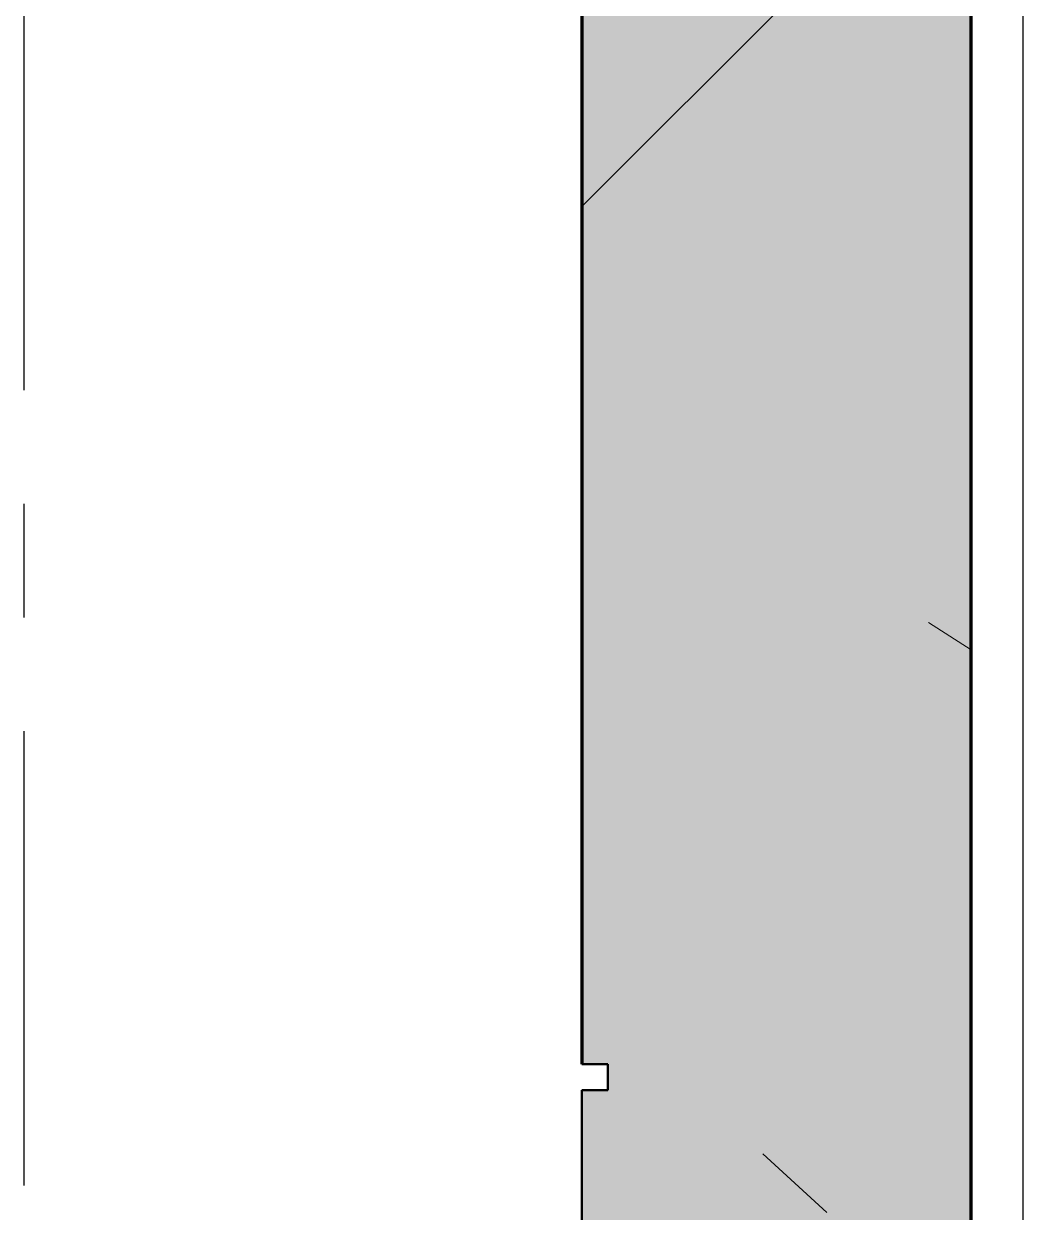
# Model space of a CAD drawing. Header units: millimetres. Extents: x -1379 to 1385823, y -4884429 to 548763.
# Drawn here: x 402604.3 to 402989.3, y -2340793.2 to -2340335.5 of the extents above; entities that cross this region are included whole.
import ezdxf
from ezdxf.enums import TextEntityAlignment as Align

# ---------------------------------------------------------------- set-up
doc = ezdxf.new("R2010")
doc.units = ezdxf.units.MM
doc.set_wipeout_variables(frame=1)
doc.linetypes.add('CENTER', pattern=[50.8, 31.75, -6.35, 6.35, -6.35])
doc.linetypes.add('TA_GL_000.70000', pattern=[1.925, 0.7, -0.175, 0.175, -0.175, 0.7])
for name, color, linetype in [('000 - 0_SYM_DWG_GRIDLINE_MAIN_COLOR_251', 7, 'Continuous'), ('000 - 0_SYM_DWG_SLOPE-SYM_TEXT_COLOR_3', 7, 'Continuous'), ('000 - CONCRETE_PRECAST_HATCH_', 7, 'Continuous'), ('000 - CONCRETE_PRECAST_MAIN_COLOR_4', 7, 'Continuous'), ('000 - CONCRETE_PRECAST_WIPEOUT_', 7, 'Continuous'), ('000 - EXISTING_PRECAST_CUT_COLOR_4', 7, 'Continuous'), ('000 - GRID', 7, 'CENTER')]:
    doc.layers.add(name, color=color, linetype=linetype)
for name, color, linetype, lineweight in [('A-FLOR-E', 7, 'Continuous', 35), ('A-WALL', 7, 'Continuous', 70), ('A-WALL-PATT', 7, 'Continuous', 70), ('WALL-E', 7, 'Continuous', 50)]:
    doc.layers.add(name, color=color, linetype=linetype, lineweight=lineweight)
doc.styles.add('ARIAL', font='arial.ttf')
doc.styles.add('TA', font='', dxfattribs={"height": 4.5})
doc.styles.get('TA').set_extended_font_data('Cordia New')

# ---------------------------------------------------------------- blocks, each defined once
blk = doc.blocks.new('*U3521')
at = {"layer": '000 - CONCRETE_PRECAST_HATCH_'}
h = blk.add_hatch(dxfattribs=at)
h.set_pattern_fill('AR-CONC', scale=0.04)
h.set_pattern_definition([(50, (460, -661590.9386), (7.28738676, -0.63756342), [0.762, -8.382]), (355, (460, -661590.9386), (-1.40973686, 7.64227381), [0.6096, -6.70562337]), (100.4514447, (460.607, -661590.992), (5.87764988, 7.00471008), [0.64760035, -7.12360978]), (46.1842, (460, -661588.907), (10.84316164, -1.68169312), [1.143, -12.573]), (96.6355576, (460.904, -661589.047), (9.49616536, 9.89704498), [0.97140093, -10.68542433]), (351.1841512, (460, -661588.907), (9.49616536, 9.89704498), [0.91439868, -10.05838928]), (21, (461.016, -661589.4146), (6.06457565, -4.09060793), [0.762, -8.382]), (326, (461.016, -661589.4146), (2.47208113, 7.367518645), [0.6096, -6.7056]), (71.451445, (461.5214, -661589.7555), (8.53665677, 3.276910755), [0.64760035, -7.1235975]), (37.5, (460, -661590.9386), (0.12354413, 3.382201555), [0, -6.62432, 0, -6.8072, 0, -6.731]), (7.5, (460, -661590.9386), (2.6727865, 4.007222993), [0, -3.88112, 0, -6.47192, 0, -2.5654]), (327.5, (457.7343, -661590.9386), (5.423623807, -0.22914976), [0, -2.54, 0, -7.9248, 0, -10.5156]), (317.5, (456.7183, -661590.9386), (5.925167255, 1.01705964), [0, -3.302, 0, -5.26288, 0, -7.4676])])
h.paths.add_polyline_path([(0, 0), (150, 0), (150, 11050), (10, 11050), (10, 11040), (0, 11040), (0, 9468), (10, 9468), (10, 9458), (0, 9458), (0, 7968), (10, 7968), (10, 7958), (0, 7958), (0, 6468), (10, 6468), (10, 6458), (0, 6458), (0, 4968), (10, 4968), (10, 4958), (0, 4958), (0, 3468), (10, 3468), (10, 3458), (0, 3458), (0, 1968), (10, 1968), (10, 1958), (0, 1958), (0, 468), (10, 468), (10, 458), (0, 458), (0, 355.13)])
h = blk.add_hatch(dxfattribs=at)
h.set_pattern_fill('ANSI31', scale=0.5)
h.set_pattern_definition([(45, (460, -661590.9), (-841.899, 841.899), [])])
h.paths.add_polyline_path([(0, 0), (150, 0), (150, 11050), (10, 11050), (10, 11040), (0, 11040), (0, 9468), (10, 9468), (10, 9458), (0, 9458), (0, 7968), (10, 7968), (10, 7958), (0, 7958), (0, 6468), (10, 6468), (10, 6458), (0, 6458), (0, 4968), (10, 4968), (10, 4958), (0, 4958), (0, 3468), (10, 3468), (10, 3458), (0, 3458), (0, 1968), (10, 1968), (10, 1958), (0, 1958), (0, 468), (10, 468), (10, 458), (0, 458), (0, 355.13)])
at = {"layer": '000 - CONCRETE_PRECAST_MAIN_COLOR_4', "color": 7, "lineweight": -2}
blk.add_lwpolyline([(10, 1968), (10, 1958), (0, 1958), (0, 468), (10, 468), (10, 458), (0, 458), (0, 355.13), (0, 355.13), (0, 355.13), (0, 355.13), (0, 355.13), (0, 355.13), (0, 355.13), (0, 355.13), (0, 355.13), (0, 355.13), (0, 355.13), (0, 355.13), (0, 355.13), (0, 355.13), (0, 0), (150, 0), (150, 11050)], dxfattribs=at)
blk = doc.blocks.new('C-1-IV01_REV00_20260605-145550_LOPF_EX')
at = {"layer": 'A-WALL-PATT', "lineweight": 9}
h = blk.add_hatch(dxfattribs=at)
h.set_pattern_fill('FP_2', style=0, pattern_type=2)
h.set_pattern_definition([(50, (-216781.46, 2306690.5), (728.7365, -63.75582), [76.2, -838.2]), (355, (-216781.5, 2306690.5), (-140.97162, 764.2276), [60.96, -670.56]), (100.451, (-216720.74, 2306685.2), (587.77, 700.46675), [64.76, -712.36]), (46.184, (-216781.5, 2306893.7), (1084.31624, -168.17096), [114.3, -1257.3]), (96.636, (-216691.1, 2306879.7), (949.6099, 989.70985), [97.14, -1068.54]), (351.184, (-216781.5, 2306893.7), (949.62055, 989.70115), [91.44, -1005.84]), (21, (-216679.86, 2306842.9), (606.45787, -409.06057), [76.2, -838.2]), (326, (-216679.9, 2306842.9), (247.20834, 736.75292), [60.96, -670.56]), (71.451, (-216629.3, 2306808.8), (853.66825, 327.68547), [64.76, -712.36]), (37.5, (-216781.46, 2306690.48), (12.354693, 338.22012), [33.528, -628.904, 33.528, -647.192, -673.1]), (37.5, (-216781.46, 2306690.48), (12.354693, 338.22012), [-1343.152, 33.528, -639.572]), (7.5, (-216781.46, 2306690.48), (267.278874, 400.722127), [33.528, -354.584, 33.528, -613.664, -256.54]), (7.5, (-216781.46, 2306690.48), (267.278874, 400.722127), [-1035.304, 33.528, -223.012]), (327.5, (-217008.03, 2306690.48), (542.36333, -22.915345), [33.528, -220.472, 33.528, -758.952, -1051.56]), (327.5, (-217008.03, 2306690.48), (542.36333, -22.915345), [-1046.48, 33.528, -1018.032]), (317.5, (-217109.63, 2306690.5), (592.51696, 101.70711), [33.528, -296.672, 33.528, -492.76, -746.76]), (317.5, (-217109.63, 2306690.5), (592.51696, 101.70711), [-856.488, 33.528, -713.232])])
h.paths.add_polyline_path([(215, -12040), (365, -12040), (365, -990), (225, -990), (225, -1000), (215, -1000), (215, -2572), (225, -2572), (225, -2582), (215, -2582), (215, -4072), (225, -4072), (225, -4082), (215, -4082), (215, -5572), (225, -5572), (225, -5582), (215, -5582), (215, -7072), (225, -7072), (225, -7082), (215, -7082), (215, -8572), (225, -8572), (225, -8582), (215, -8582), (215, -10072), (225, -10072), (225, -10082), (215, -10082), (215, -11572), (225, -11572), (225, -11582), (215, -11582), (215, -11684.87)])
at = {"color": 7}
blk.add_line((385, -16145), (385, -10310), dxfattribs=at)
blk.add_lwpolyline([(215, -5582), (215, -7072), (225, -7072), (225, -7082), (215, -7082), (215, -8572), (225, -8572), (225, -8582), (215, -8582), (215, -10072), (225, -10072), (225, -10082), (215, -10082), (215, -11572), (225, -11572), (225, -11582), (215, -11582), (215, -11684.87), (215, -12040), (365, -12040), (365, -990)], dxfattribs=at)
at = {"layer": 'A-FLOR-E', "color": 7}
for p, q in [((365, -12040), (365, -6705)), ((365, -6705), (365, -12040))]:
    blk.add_line(p, q, dxfattribs=at)
at = {"layer": 'A-WALL', "color": 7}
for p, q in [((365, -12040), (365, -990)), ((215, -10082), (215, -11572))]:
    blk.add_line(p, q, dxfattribs=at)
at = {"layer": 'WALL-E', "color": 7}
for p, q in [((215, -11572), (215, -10082)), ((215, -11572), (215, -10082)), ((215, -11572), (225, -11572)), ((225, -11572), (215, -11572)), ((215, -11572), (225, -11572)), ((225, -11572), (225, -11582)), ((225, -11582), (215, -11582)), ((215, -11582), (215, -12040)), ((215, -11582), (225, -11582)), ((225, -11582), (215, -11582))]:
    blk.add_line(p, q, dxfattribs=at)
at = {"layer": '000 - EXISTING_PRECAST_CUT_COLOR_4', "color": 7}
blk.add_blockref('*U3521', (215, -12040), dxfattribs=at)
blk = doc.blocks.new('*U1926')
at = {"layer": '000 - 0_SYM_DWG_GRIDLINE_MAIN_COLOR_251', "color": 7, "linetype": 'ByBlock', "ltscale": 5}
blk.add_line((10, 0), (-321.4, 0), dxfattribs=at)
at = {"color": 7, "style": 'TA', "flags": 1}
blk.add_attdef('LOCATION', (6, -6), '', height=4.5, rotation=270, dxfattribs=at)
at = {"layer": '000 - 0_SYM_DWG_SLOPE-SYM_TEXT_COLOR_3', "color": 7, "style": 'ARIAL'}
blk.add_attdef('GRID-HEAD', text='', height=4, rotation=270, dxfattribs=at).set_placement((27.4, 0), align=Align.MIDDLE_CENTER)
blk = doc.blocks.new('C-1-IV01_REV00_20260614-171844_LOPF_DIMS')
at = {"layer": '000 - GRID', "color": 7, "linetype": 'TA_GL_000.70000', "xscale": 50.00000000000007, "yscale": 50.00000000000007, "zscale": 50.00000000000007, "rotation": 90}
blk.add_blockref('*U1926', (0, 0), dxfattribs=at)

msp = doc.modelspace()

# ---------------------------------------------------------------- block references
at = {"color": 7}
msp.add_blockref('C-1-IV01_REV00_20260605-145550_LOPF_EX', (402604.3, -2329164.18), dxfattribs=at)

# ---------------------------------------------------------------- next in the draw order: block references
msp.add_blockref('C-1-IV01_REV00_20260614-171844_LOPF_DIMS', (402604.3, -2329164.18), dxfattribs=at)

doc.saveas('drawing.dxf')
